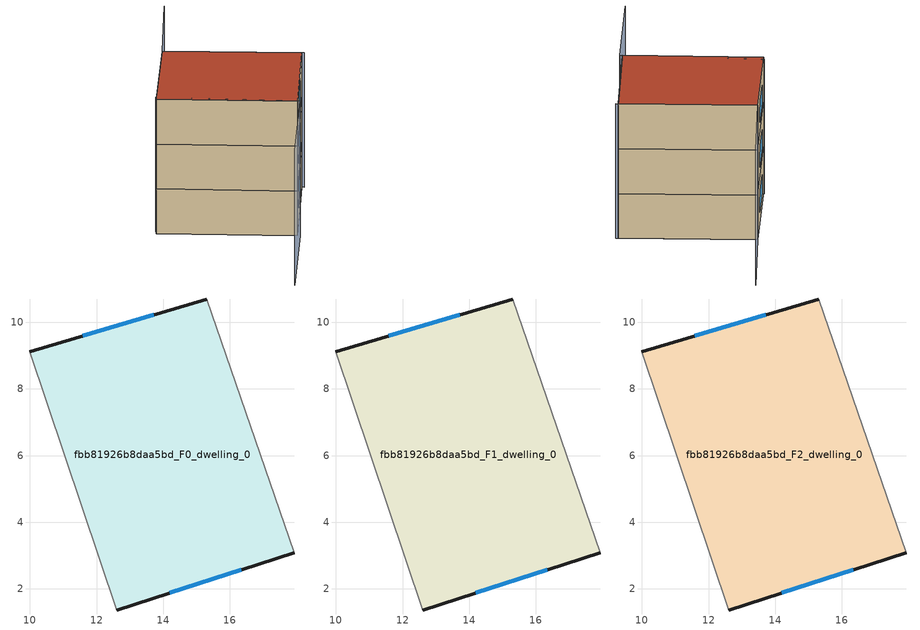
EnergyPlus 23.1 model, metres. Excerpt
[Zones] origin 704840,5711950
fbb81926b8daa5bd_F0_dwelling_0
 floor ground (EU_floor_Construction): 15.3,10.7 17.93,3.09 12.61,1.37 10,9.12 z0
 wall outside (EU_wall_Construction): 12.61,1.37 17.93,3.09 / 15.3,10.7 10,9.12 z0:3
 wall adiabatic (EU_wall_Construction): 17.93,3.09 15.3,10.7 / 10,9.12 12.61,1.37 z0:3
 window (EU_Window_Construction): 14.2,1.88 16.33,2.57 / 13.71,10.22 11.58,9.59 z0.9:2.1
fbb81926b8daa5bd_F1_dwelling_0
 floor to fbb81926b8daa5bd_F0_dwelling_0 (EU_floor_Construction): 15.3,10.7 17.92,3.09 12.61,1.37 10,9.12 z3
 wall outside (EU_wall_Construction): 12.61,1.37 17.93,3.09 / 15.3,10.7 10,9.12 z3:6
 wall adiabatic (EU_wall_Construction): 17.93,3.09 15.3,10.7 / 10,9.12 12.61,1.37 z3:6
 window (EU_Window_Construction): 14.2,1.88 16.33,2.57 / 13.71,10.22 11.58,9.59 z3.9:5.1
fbb81926b8daa5bd_F2_dwelling_0
 floor to fbb81926b8daa5bd_F1_dwelling_0 (EU_floor_Construction): 15.3,10.7 17.92,3.09 12.61,1.37 10,9.12 z6
 wall outside (EU_wall_Construction): 12.61,1.37 17.93,3.09 / 15.3,10.7 10,9.12 z6:9
 wall adiabatic (EU_wall_Construction): 17.93,3.09 15.3,10.7 / 10,9.12 12.61,1.37 z6:9
 window (EU_Window_Construction): 14.2,1.88 16.33,2.57 / 13.71,10.22 11.58,9.59 z6.9:8.1
 roof outside (EU_roof_Construction): 17.93,3.09 15.3,10.7 10,9.12 12.61,1.37 z9
shading: 10.22,9.2 12.66,1.22 / 12.66,1.22 7.28,-0.43 / 17.97,2.95 15.3,10.7 / 15.3,10.7 20.17,12.38 z0:9
[Building]
EU S2 Campaign: North Axis=0; Terrain=City; Solar Distribution=FullExterior
[Site:Location]
London: Latitude=51.5; Longitude=-0.5; Time Zone=0; Elevation=25
[SizingPeriod:WeatherFileDays]
AnnualSizingPeriod: Begin Month=1; Begin Day of Month=1; End Month=12; End Day of Month=31; Day of Week for Start Day=Monday; Use Weather File Daylight Saving Period=No; Use Weather File Rain and Snow Indicators=No
[MATERIAL]
EU_InternalMass_Material: Roughness=MediumRough; Thickness=0.1; Conductivity=1; Density=1800; Specific Heat=900; Thermal Absorptance=0.9; Solar Absorptance=0.7; Visible Absorptance=0.7
[MATERIAL:NOMASS] Roughness=MediumRough; Thermal Absorptance=0.9; Solar Absorptance=0.7; Visible Absorptance=0.7
Name | Thermal Resistance
EU_wall_NoMass | 1.04674
EU_roof_NoMass | 4.32442
EU_floor_NoMass | 2.04616
[WINDOWMATERIAL:SIMPLEGLAZINGSYSTEM]
EU_Window_SimpleGlazing: UFactor=4.25843; Solar Heat Gain Coefficient=0.85; Visible Transmittance=0.85
[CONSTRUCTION]
EU_wall_Construction: EU_wall_NoMass
EU_roof_Construction: EU_roof_NoMass
EU_floor_Construction: EU_floor_NoMass
EU_Window_Construction: EU_Window_SimpleGlazing
EU_InternalMass_Construction: EU_InternalMass_Material
[ZONE] Type=1; Multiplier=1; Ceiling Height=autocalculate; Floor Area=autocalculate; Part of Total Floor Area=Yes
Name | Volume
fbb81926b8daa5bd_F0_dwelling_0 | 135.22
fbb81926b8daa5bd_F1_dwelling_0; fbb81926b8daa5bd_F2_dwelling_0 | 135.219
[INTERNALMASS] Construction=EU_InternalMass_Construction; Surface Area=45.0728
Name | Zone or ZoneList
fbb81926b8daa5bd_F0_dwelling_0_EU_InternalMass | fbb81926b8daa5bd_F0_dwelling_0
fbb81926b8daa5bd_F1_dwelling_0_EU_InternalMass | fbb81926b8daa5bd_F1_dwelling_0
fbb81926b8daa5bd_F2_dwelling_0_EU_InternalMass | fbb81926b8daa5bd_F2_dwelling_0
[OTHEREQUIPMENT] Fuel Type=Electricity; Design Level Calculation Method=Watts/Area; Power per Zone Floor Area=1; Fraction Latent=0; Fraction Radiant=0; Fraction Lost=0; Carbon Dioxide Generation Rate=0; EndUse Subcategory=EU_Step8_InternalGains
Name | Zone or ZoneList or Space or SpaceList | Schedule
EU_Step8_InternalGain_fbb81926b8daa5bd_F0_dwelling_0_f000 | fbb81926b8daa5bd_F0_dwelling_0 | EU_Step8_GainSchedule_fbb81926b8daa5bd_F0_dwelling_0_f000
EU_Step8_InternalGain_fbb81926b8daa5bd_F1_dwelling_0_f000 | fbb81926b8daa5bd_F1_dwelling_0 | EU_Step8_GainSchedule_fbb81926b8daa5bd_F1_dwelling_0_f000
EU_Step8_InternalGain_fbb81926b8daa5bd_F2_dwelling_0_f000 | fbb81926b8daa5bd_F2_dwelling_0 | EU_Step8_GainSchedule_fbb81926b8daa5bd_F2_dwelling_0_f000
[ZONEVENTILATION:DESIGNFLOWRATE] Schedule=EU_AlwaysOn; Design Flow Rate Calculation Method=AirChanges/Hour; Air Changes per Hour=0.488719; Ventilation Type=Natural; Fan Pressure Rise=0; Fan Total Efficiency=1; Constant Term Coefficient=1; Temperature Term Coefficient=0; Velocity Term Coefficient=0; Velocity Squared Term Coefficient=0; Minimum Indoor Temperature=-100; Maximum Indoor Temperature=100; Delta Temperature=-100; Minimum Outdoor Temperature=-100; Maximum Outdoor Temperature=100; Maximum Wind Speed=40
Name | Zone or ZoneList or Space or SpaceList
EU_ConstantAir_fbb81926b8daa5bd_F0_dwelling_0 | fbb81926b8daa5bd_F0_dwelling_0
EU_ConstantAir_fbb81926b8daa5bd_F1_dwelling_0 | fbb81926b8daa5bd_F1_dwelling_0
EU_ConstantAir_fbb81926b8daa5bd_F2_dwelling_0 | fbb81926b8daa5bd_F2_dwelling_0
[HVACTEMPLATE:THERMOSTAT] Constant Heating Setpoint=20; Constant Cooling Setpoint=50
EU_HeatOnly_fbb81926b8daa5bd_F0_dwelling_0; EU_HeatOnly_fbb81926b8daa5bd_F1_dwelling_0; EU_HeatOnly_fbb81926b8daa5bd_F2_dwelling_0
[HVACTEMPLATE:ZONE:IDEALLOADSAIRSYSTEM] System Availability Schedule=EU_AlwaysOn; Maximum Heating Supply Air Temperature=50; Minimum Cooling Supply Air Temperature=13; Maximum Heating Supply Air Humidity Ratio=0.0156; Minimum Cooling Supply Air Humidity Ratio=0.0077; Heating Limit=NoLimit; Cooling Limit=NoLimit; Heating Availability Schedule=EU_AlwaysOn; Cooling Availability Schedule=EU_CoolingOff; Dehumidification Control Type=ConstantSensibleHeatRatio; Cooling Sensible Heat Ratio=0.7; Dehumidification Setpoint=60; Humidification Control Type=None; Humidification Setpoint=30; Outdoor Air Method=None; Outdoor Air Flow Rate per Person=0.00944; Outdoor Air Flow Rate per Zone Floor Area=0; Outdoor Air Flow Rate per Zone=0; Demand Controlled Ventilation Type=None; Outdoor Air Economizer Type=NoEconomizer; Heat Recovery Type=None; Sensible Heat Recovery Effectiveness=0.7; Latent Heat Recovery Effectiveness=0.65
Name | Template Thermostat
fbb81926b8daa5bd_F0_dwelling_0 | EU_HeatOnly_fbb81926b8daa5bd_F0_dwelling_0
fbb81926b8daa5bd_F1_dwelling_0 | EU_HeatOnly_fbb81926b8daa5bd_F1_dwelling_0
fbb81926b8daa5bd_F2_dwelling_0 | EU_HeatOnly_fbb81926b8daa5bd_F2_dwelling_0
[SIZING:ZONE] Zone Cooling Design Supply Air Temperature Input Method=SupplyAirTemperature; Zone Cooling Design Supply Air Temperature=13; Zone Heating Design Supply Air Temperature Input Method=SupplyAirTemperature; Zone Heating Design Supply Air Temperature=50; Zone Cooling Design Supply Air Humidity Ratio=0.008; Zone Heating Design Supply Air Humidity Ratio=0.008; Cooling Design Air Flow Method=DesignDay; Cooling Design Air Flow Rate=0; Cooling Minimum Air Flow per Zone Floor Area=0.000762; Cooling Minimum Air Flow=0; Cooling Minimum Air Flow Fraction=0.2; Heating Design Air Flow Method=DesignDay; Heating Design Air Flow Rate=0; Heating Maximum Air Flow per Zone Floor Area=0.002032; Heating Maximum Air Flow=0.141576; Heating Maximum Air Flow Fraction=0.3; Account for Dedicated Outdoor Air System=No; Dedicated Outdoor Air System Control Strategy=NeutralSupplyAir; Dedicated Outdoor Air Low Setpoint Temperature for Design=autosize; Dedicated Outdoor Air High Setpoint Temperature for Design=autosize; Zone Load Sizing Method=Sensible Load Only No Latent Load; Zone Latent Cooling Design Supply Air Humidity Ratio Input Method=HumidityRatioDifference; Zone Cooling Design Supply Air Humidity Ratio Difference=0.005; Zone Latent Heating Design Supply Air Humidity Ratio Input Method=HumidityRatioDifference; Zone Humidification Design Supply Air Humidity Ratio Difference=0.005
fbb81926b8daa5bd_F0_dwelling_0; fbb81926b8daa5bd_F1_dwelling_0; fbb81926b8daa5bd_F2_dwelling_0
[SCHEDULE:CONSTANT]
Name | Hourly Value
EU_AlwaysOn | 1
EU_CoolingOff | 0
[SCHEDULE:FILE] Column Number=1; Rows to Skip at Top=0; Number of Hours of Data=8760; Column Separator=Comma; Interpolate to Timestep=No; Minutes per Item=60; Adjust Schedule for Daylight Savings=Yes
Name | File
EU_Step8_GainSchedule_fbb81926b8daa5bd_F0_dwelling_0_f000 | ../../schedules/fbb81926b8daa5bd/fbb81926b8daa5bd_F0_dwelling_0_f000_gain.csv
EU_Step8_GainSchedule_fbb81926b8daa5bd_F1_dwelling_0_f000 | ../../schedules/fbb81926b8daa5bd/fbb81926b8daa5bd_F1_dwelling_0_f000_gain.csv
EU_Step8_GainSchedule_fbb81926b8daa5bd_F2_dwelling_0_f000 | ../../schedules/fbb81926b8daa5bd/fbb81926b8daa5bd_F2_dwelling_0_f000_gain.csv
